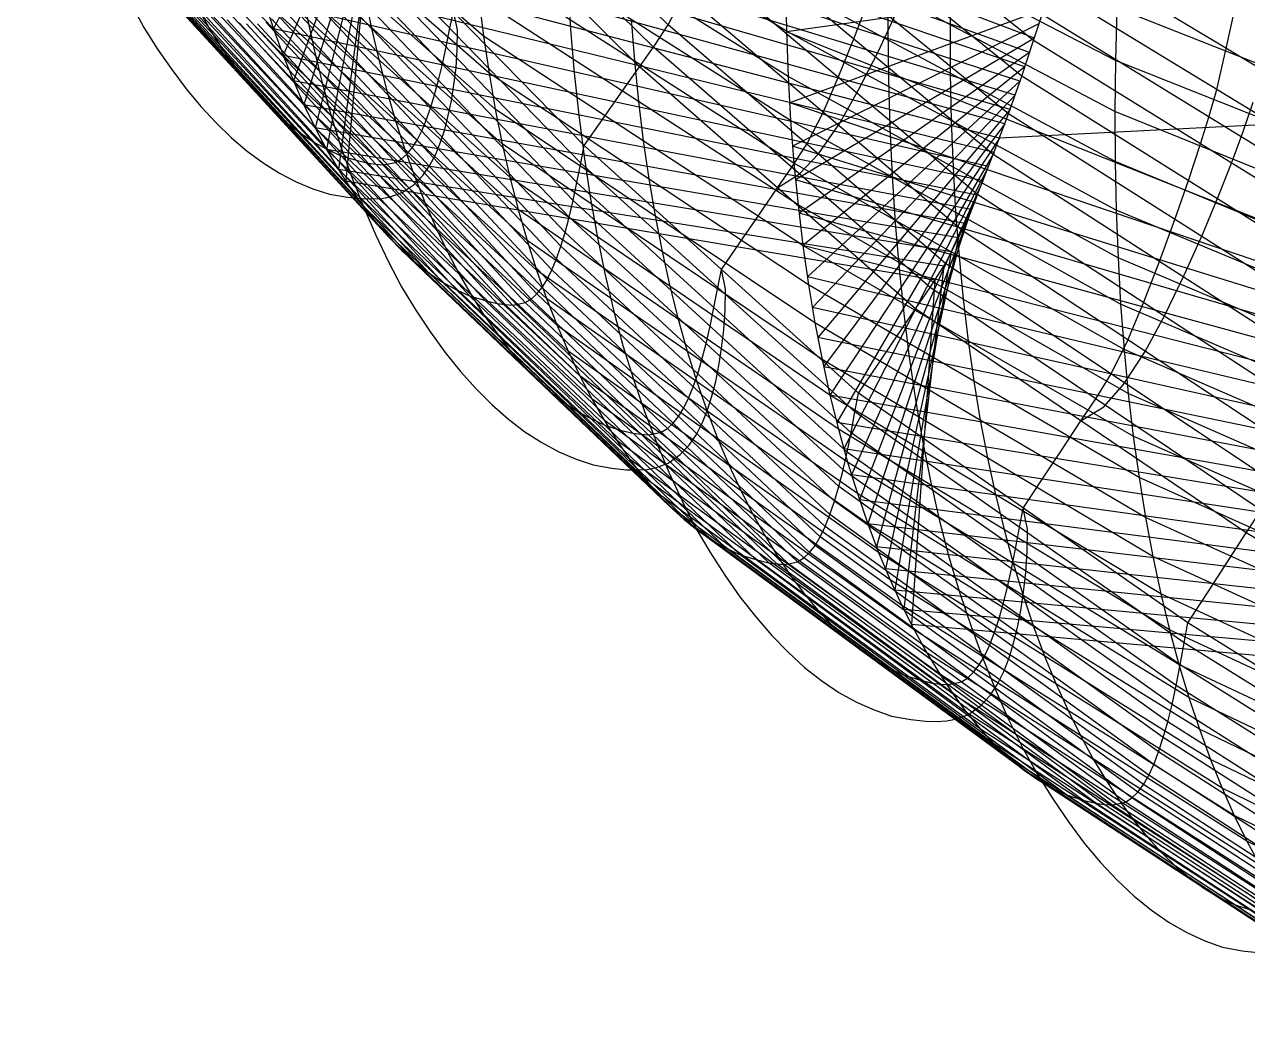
# Model space of a CAD drawing. Extents: x -530 to 530, y -2 to 255.
# Drawn here: x -506.65 to -463.06, y 66.41 to 102.37 of the extents above; entities that cross this region are included whole.
import ezdxf

# ---------------------------------------------------------------- set-up
doc = ezdxf.new("R2010")
doc.units = 0
doc.header["$MEASUREMENT"] = 0
doc.layers.add('default', color=7, linetype='Continuous')

msp = doc.modelspace()

# ---------------------------------------------------------------- linework, layer by layer
at = {"layer": 'default', "color": 4, "linetype": 'Continuous'}
for p, q in [((-492.006, 113.914, 251.49), (-497.781, 102.213, 227.776)), ((-492.232, 113.409, 251.401), (-497.435, 101.266, 228.076)), ((-492.464, 112.905, 251.309), (-497.071, 100.362, 228.385)), ((-492.713, 112.401, 251.206), (-496.691, 99.504, 228.7)), ((-492.989, 111.899, 251.089), (-496.295, 98.689, 229.023)), ((-493.289, 111.399, 250.957), (-495.885, 97.922, 229.351)), ((-493.628, 110.9, 250.803), (-495.462, 97.201, 229.683)), ((-493.995, 110.403, 250.633), (-495.194, 96.785, 229.891)), ((-487.296, 103.786, 199.232), (-487.191, 102.199, 199.437)), ((-475.856, 104.063, 182.165), (-475.877, 102.236, 182.293)), ((-470.186, 103.412, 224.069), (-479.496, 102.106, 192.719)), ((-502.856, 103.104, 235.461), (-502.401, 102.266, 235.806)), ((-470.334, 102.902, 224.001), (-479.375, 99.585, 193.013)), ((-496.61, 102.793, 216.919), (-496.343, 101.525, 217.203)), ((-491.219, 102.178, 242.653), (-491.368, 102.838, 242.51)), ((-476.229, 101.396, 231.058), (-475.583, 102.773, 231.394)), ((-502.401, 102.266, 235.806), (-501.91, 101.49, 236.168)), ((-491.226, 101.482, 242.704), (-491.219, 102.178, 242.653)), ((-487.191, 102.199, 199.437), (-487.057, 100.648, 199.661)), ((-470.493, 102.392, 223.926), (-479.274, 98.037, 193.216)), ((-475.877, 102.236, 182.293), (-475.854, 100.446, 182.452)), ((-470.658, 101.883, 223.847), (-479.168, 96.831, 193.395)), ((-501.91, 101.49, 236.168), (-501.406, 100.762, 236.533)), ((-496.343, 101.525, 217.203), (-496.048, 100.297, 217.502)), ((-491.273, 100.828, 242.727), (-491.226, 101.482, 242.704)), ((-470.827, 101.374, 223.765), (-479.046, 95.651, 193.585)), ((-476.91, 100.065, 230.693), (-476.229, 101.396, 231.058)), ((-501.406, 100.762, 236.533), (-500.895, 100.08, 236.9)), ((-491.347, 100.218, 242.73), (-491.273, 100.828, 242.727)), ((-470.997, 100.865, 223.682), (-478.907, 94.497, 193.786)), ((-496.048, 100.297, 217.502), (-495.725, 99.113, 217.818)), ((-487.057, 100.648, 199.661), (-486.9, 99.136, 199.899)), ((-471.17, 100.356, 223.597), (-478.746, 93.376, 194.002)), ((-475.854, 100.446, 182.452), (-475.804, 98.695, 182.632)), ((-500.895, 100.08, 236.9), (-500.366, 99.448, 237.273)), ((-491.439, 99.65, 242.719), (-491.347, 100.218, 242.73)), ((-471.347, 99.847, 223.509), (-478.569, 92.283, 194.229)), ((-477.594, 98.851, 230.321), (-476.91, 100.065, 230.693)), ((-500.366, 99.448, 237.273), (-499.824, 98.866, 237.651)), ((-491.547, 99.123, 242.694), (-491.439, 99.65, 242.719)), ((-463.209, 98.558, 217.951), (-462.855, 99.608, 218.141)), ((-495.725, 99.113, 217.818), (-495.366, 97.98, 218.154)), ((-491.674, 98.632, 242.655), (-491.547, 99.123, 242.694)), ((-486.9, 99.136, 199.899), (-486.708, 97.665, 200.16)), ((-471.525, 99.338, 223.42), (-478.376, 91.216, 194.467)), ((-499.824, 98.866, 237.651), (-499.277, 98.333, 238.028)), ((-491.822, 98.175, 242.601), (-491.674, 98.632, 242.655)), ((-478.346, 97.766, 229.888), (-477.594, 98.851, 230.321)), ((-471.711, 98.83, 223.326), (-478.168, 90.177, 194.714)), ((-475.804, 98.695, 182.632), (-475.726, 96.978, 182.832)), ((-463.576, 97.585, 217.745), (-463.209, 98.558, 217.951)), ((-499.277, 98.333, 238.028), (-498.716, 97.856, 238.408)), ((-491.996, 97.751, 242.528), (-491.822, 98.175, 242.601)), ((-471.901, 98.322, 223.228), (-477.944, 89.164, 194.972)), ((-498.716, 97.856, 238.408), (-498.142, 97.436, 238.793)), ((-495.366, 97.98, 218.154), (-494.975, 96.894, 218.509)), ((-492.204, 97.355, 242.432), (-491.996, 97.751, 242.528)), ((-486.708, 97.665, 200.16), (-486.488, 96.233, 200.441)), ((-479.045, 97.033, 229.461), (-478.346, 97.766, 229.888)), ((-472.092, 97.814, 223.131), (-477.701, 88.189, 195.242)), ((-498.142, 97.436, 238.793), (-497.56, 97.074, 239.178)), ((-492.455, 96.995, 242.307), (-492.204, 97.355, 242.432)), ((-472.292, 97.306, 223.026), (-477.444, 87.243, 195.521)), ((-464.083, 96.292, 217.462), (-463.576, 97.585, 217.745)), ((-497.56, 97.074, 239.178), (-496.969, 96.766, 239.564)), ((-494.975, 96.894, 218.509), (-494.562, 95.855, 218.875)), ((-492.762, 96.674, 242.145), (-492.455, 96.995, 242.307)), ((-479.814, 96.551, 228.968), (-479.045, 97.033, 229.461)), ((-472.493, 96.799, 222.92), (-477.175, 86.326, 195.808)), ((-475.726, 96.978, 182.832), (-475.618, 95.301, 183.054)), ((-496.969, 96.766, 239.564), (-496.375, 96.52, 239.945)), ((-496.375, 96.52, 239.945), (-495.785, 96.33, 240.324)), ((-493.621, 96.232, 241.652), (-493.188, 96.385, 241.909)), ((-493.188, 96.385, 241.909), (-492.762, 96.674, 242.145)), ((-480.481, 95.582, 228.585), (-479.814, 96.551, 228.968)), ((-495.785, 96.33, 240.324), (-495.14, 96.218, 240.724)), ((-495.14, 96.218, 240.724), (-494.631, 96.166, 241.04)), ((-494.631, 96.166, 241.04), (-494.272, 96.16, 241.259)), ((-494.272, 96.16, 241.259), (-493.922, 96.174, 241.474)), ((-493.922, 96.174, 241.474), (-493.621, 96.232, 241.652)), ((-486.488, 96.233, 200.441), (-486.238, 94.843, 200.74)), ((-472.696, 96.291, 222.814), (-476.892, 85.437, 196.102)), ((-464.657, 94.914, 217.136), (-464.083, 96.292, 217.462)), ((-494.562, 95.855, 218.875), (-494.129, 94.863, 219.251)), ((-481.148, 94.612, 228.202), (-480.481, 95.582, 228.585)), ((-472.912, 95.784, 222.697), (-476.597, 84.579, 196.405)), ((-473.127, 95.278, 222.581), (-476.286, 83.76, 196.716)), ((-475.618, 95.301, 183.054), (-475.48, 93.662, 183.298)), ((-494.129, 94.863, 219.251), (-493.678, 93.919, 219.636)), ((-486.238, 94.843, 200.74), (-485.962, 93.496, 201.056)), ((-481.815, 93.643, 227.819), (-481.148, 94.612, 228.202)), ((-473.364, 94.772, 222.45), (-475.965, 82.972, 197.034)), ((-465.32, 93.442, 216.747), (-464.657, 94.914, 217.136)), ((-473.621, 94.267, 222.304), (-475.634, 82.214, 197.357)), ((-493.678, 93.919, 219.636), (-493.212, 93.018, 220.027)), ((-473.888, 93.763, 222.15), (-475.312, 81.525, 197.668)), ((-485.962, 93.496, 201.056), (-485.657, 92.191, 201.39)), ((-481.664, 92.935, 227.979), (-481.815, 93.643, 227.819)), ((-475.48, 93.662, 183.298), (-475.313, 92.066, 183.563)), ((-466.012, 92.015, 216.333), (-465.32, 93.442, 216.747)), ((-493.212, 93.018, 220.027), (-492.706, 92.187, 220.441)), ((-481.675, 92.186, 228.031), (-481.664, 92.935, 227.979)), ((-474.204, 93.261, 221.961), (-475.038, 80.983, 197.928)), ((-492.706, 92.187, 220.441), (-492.185, 91.409, 220.861)), ((-485.657, 92.191, 201.39), (-485.325, 90.934, 201.742)), ((-481.727, 91.484, 228.051), (-481.675, 92.186, 228.031)), ((-475.313, 92.066, 183.563), (-475.123, 90.511, 183.844)), ((-466.709, 90.712, 215.91), (-466.012, 92.015, 216.333)), ((-492.185, 91.409, 220.861), (-491.657, 90.679, 221.282)), ((-481.806, 90.829, 228.048), (-481.727, 91.484, 228.051)), ((-485.325, 90.934, 201.742), (-484.95, 89.733, 202.121)), ((-481.903, 90.218, 228.03), (-481.806, 90.829, 228.048)), ((-467.475, 89.545, 215.418), (-466.709, 90.712, 215.91)), ((-491.657, 90.679, 221.282), (-491.111, 90.004, 221.711)), ((-475.123, 90.511, 183.844), (-474.897, 88.997, 184.151)), ((-491.111, 90.004, 221.711), (-490.551, 89.382, 222.146)), ((-482.017, 89.653, 227.996), (-481.903, 90.218, 228.03)), ((-490.551, 89.382, 222.146), (-489.982, 88.817, 222.581)), ((-484.95, 89.733, 202.121), (-484.555, 88.576, 202.513)), ((-482.15, 89.127, 227.946), (-482.017, 89.653, 227.996)), ((-468.178, 88.742, 214.943), (-467.475, 89.545, 215.418)), ((-482.306, 88.638, 227.878), (-482.15, 89.127, 227.946)), ((-474.897, 88.997, 184.151), (-474.641, 87.529, 184.48)), ((-489.982, 88.817, 222.581), (-489.407, 88.303, 223.018)), ((-484.555, 88.576, 202.513), (-484.131, 87.472, 202.922)), ((-482.488, 88.185, 227.788), (-482.306, 88.638, 227.878)), ((-468.996, 88.25, 214.358), (-468.178, 88.742, 214.943)), ((-489.407, 88.303, 223.018), (-488.814, 87.855, 223.462)), ((-482.705, 87.764, 227.672), (-482.488, 88.185, 227.788)), ((-469.683, 87.213, 213.918), (-468.996, 88.25, 214.358)), ((-488.814, 87.855, 223.462), (-488.214, 87.469, 223.905)), ((-482.965, 87.383, 227.524), (-482.705, 87.764, 227.672)), ((-488.214, 87.469, 223.905), (-487.605, 87.142, 224.351)), ((-484.131, 87.472, 202.922), (-483.687, 86.418, 203.342)), ((-483.28, 87.044, 227.334), (-482.965, 87.383, 227.524)), ((-474.641, 87.529, 184.48), (-474.359, 86.107, 184.827)), ((-470.37, 86.176, 213.478), (-469.683, 87.213, 213.918)), ((-487.605, 87.142, 224.351), (-486.991, 86.88, 224.792)), ((-486.991, 86.88, 224.792), (-486.384, 86.677, 225.229)), ((-483.713, 86.739, 227.063), (-483.28, 87.044, 227.334)), ((-486.384, 86.677, 225.229), (-485.718, 86.559, 225.693)), ((-485.718, 86.559, 225.693), (-485.192, 86.503, 226.059)), ((-485.192, 86.503, 226.059), (-484.822, 86.497, 226.313)), ((-484.822, 86.497, 226.313), (-484.463, 86.517, 226.561)), ((-484.463, 86.517, 226.561), (-484.157, 86.576, 226.764)), ((-484.157, 86.576, 226.764), (-483.713, 86.739, 227.063)), ((-483.687, 86.418, 203.342), (-483.223, 85.416, 203.773)), ((-474.359, 86.107, 184.827), (-474.047, 84.73, 185.195)), ((-471.057, 85.138, 213.037), (-470.37, 86.176, 213.478)), ((-483.223, 85.416, 203.773), (-482.745, 84.46, 204.212)), ((-470.901, 84.384, 213.215), (-471.057, 85.138, 213.037)), ((-474.047, 84.73, 185.195), (-473.708, 83.402, 185.582)), ((-482.745, 84.46, 204.212), (-482.226, 83.578, 204.676)), ((-470.911, 83.586, 213.271), (-470.901, 84.384, 213.215)), ((-482.226, 83.578, 204.676), (-481.692, 82.751, 205.146)), ((-473.708, 83.402, 185.582), (-473.325, 82.135, 186.001)), ((-470.964, 82.837, 213.29), (-470.911, 83.586, 213.271)), ((-471.044, 82.138, 213.284), (-470.964, 82.837, 213.29)), ((-481.692, 82.751, 205.146), (-481.151, 81.976, 205.619)), ((-481.151, 81.976, 205.619), (-480.591, 81.259, 206.101)), ((-473.325, 82.135, 186.001), (-472.915, 80.917, 186.438)), ((-471.143, 81.487, 213.26), (-471.044, 82.138, 213.284)), ((-480.591, 81.259, 206.101), (-480.018, 80.599, 206.589)), ((-471.26, 80.883, 213.219), (-471.143, 81.487, 213.26)), ((-472.915, 80.917, 186.438), (-472.488, 79.749, 186.885)), ((-471.397, 80.322, 213.159), (-471.26, 80.883, 213.219)), ((-480.018, 80.599, 206.589), (-479.435, 80, 207.078)), ((-471.557, 79.799, 213.079), (-471.397, 80.322, 213.159)), ((-479.435, 80, 207.078), (-478.845, 79.454, 207.569)), ((-471.745, 79.316, 212.975), (-471.557, 79.799, 213.079)), ((-478.845, 79.454, 207.569), (-478.238, 78.979, 208.069)), ((-472.488, 79.749, 186.885), (-472.035, 78.638, 187.35)), ((-478.238, 78.979, 208.069), (-477.623, 78.569, 208.568)), ((-471.969, 78.867, 212.84), (-471.745, 79.316, 212.975)), ((-477.623, 78.569, 208.568), (-477, 78.221, 209.07)), ((-472.238, 78.461, 212.668), (-471.969, 78.867, 212.84)), ((-472.035, 78.638, 187.35), (-471.562, 77.58, 187.827)), ((-477, 78.221, 209.07), (-476.371, 77.942, 209.568)), ((-473.01, 77.783, 212.139), (-472.564, 78.102, 212.45)), ((-472.564, 78.102, 212.45), (-472.238, 78.461, 212.668)), ((-476.371, 77.942, 209.568), (-475.749, 77.726, 210.061)), ((-475.749, 77.726, 210.061), (-475.065, 77.598, 210.586)), ((-473.779, 77.551, 211.569), (-473.466, 77.616, 211.799)), ((-473.466, 77.616, 211.799), (-473.01, 77.783, 212.139)), ((-475.065, 77.598, 210.586), (-474.526, 77.538, 211.001)), ((-474.526, 77.538, 211.001), (-474.147, 77.531, 211.288)), ((-474.147, 77.531, 211.288), (-473.779, 77.551, 211.569)), ((-471.562, 77.58, 187.827), (-471.069, 76.578, 188.316)), ((-471.069, 76.578, 188.316), (-470.545, 75.643, 188.826)), ((-470.545, 75.643, 188.826), (-470.001, 74.772, 189.348)), ((-470.001, 74.772, 189.348), (-469.445, 73.96, 189.875)), ((-469.445, 73.96, 189.875), (-468.879, 73.201, 190.406)), ((-468.879, 73.201, 190.406), (-468.295, 72.505, 190.947)), ((-468.295, 72.505, 190.947), (-467.701, 71.875, 191.491)), ((-467.701, 71.875, 191.491), (-467.097, 71.307, 192.039)), ((-467.097, 71.307, 192.039), (-466.482, 70.802, 192.591)), ((-466.482, 70.802, 192.591), (-465.856, 70.372, 193.146)), ((-465.856, 70.372, 193.146), (-465.221, 70.007, 193.705)), ((-465.221, 70.007, 193.705), (-464.579, 69.72, 194.26)), ((-464.579, 69.72, 194.26), (-463.949, 69.49, 194.807)), ((-463.949, 69.49, 194.807), (-463.253, 69.357, 195.391)), ((-463.253, 69.357, 195.391), (-462.704, 69.294, 195.854))]:
    msp.add_line(p, q, dxfattribs=at)
at = {"layer": 'default', "color": 3, "linetype": 'Continuous'}
for p, q in [((-470.658, 101.883, 223.847), (-499.921, 112.992, 225.532)), ((-470.827, 101.374, 223.765), (-499.808, 111.803, 225.699)), ((-483.712, 102.364, 236.942), (-493.159, 111.591, 251.016)), ((-484.235, 101.564, 236.665), (-493.66, 110.853, 250.788)), ((-470.997, 100.865, 223.682), (-499.673, 110.645, 225.878)), ((-484.738, 100.861, 236.392), (-494.143, 110.205, 250.564)), ((-471.17, 100.356, 223.597), (-499.518, 109.516, 226.068)), ((-470.685, 101.8, 223.834), (-480.67, 109.768, 238.345)), ((-471.108, 100.533, 223.628), (-481.08, 108.587, 238.17)), ((-471.347, 99.847, 223.509), (-499.342, 108.418, 226.27)), ((-471.525, 99.338, 223.42), (-499.146, 107.351, 226.482)), ((-471.579, 99.184, 223.394), (-481.536, 107.329, 237.972)), ((-471.711, 98.83, 223.326), (-498.93, 106.315, 226.704)), ((-472.122, 97.734, 223.115), (-482.061, 105.977, 237.736)), ((-471.901, 98.322, 223.228), (-498.695, 105.311, 226.936)), ((-457.864, 97.94, 210.266), (-469.771, 105.098, 224.235)), ((-472.685, 96.316, 222.819), (-482.606, 104.656, 237.484)), ((-472.092, 97.814, 223.131), (-498.411, 104.236, 227.206)), ((-483.712, 102.364, 236.942), (-483.137, 103.454, 237.232)), ((-473.234, 95.027, 222.524), (-483.137, 103.454, 237.232)), ((-458.207, 96.432, 210.111), (-470.108, 103.68, 224.104)), ((-472.292, 97.306, 223.026), (-498.106, 103.204, 227.486)), ((-470.685, 101.8, 223.834), (-470.384, 102.729, 223.979)), ((-458.49, 95.42, 209.965), (-470.384, 102.729, 223.979)), ((-472.493, 96.799, 222.92), (-497.781, 102.213, 227.776)), ((-484.235, 101.564, 236.665), (-483.712, 102.364, 236.942)), ((-473.829, 93.856, 222.185), (-483.712, 102.364, 236.942)), ((-446.312, 88.932, 195.3), (-479.496, 102.106, 192.719)), ((-471.108, 100.533, 223.628), (-470.685, 101.8, 223.834)), ((-458.797, 94.432, 209.799), (-470.685, 101.8, 223.834)), ((-472.696, 96.291, 222.814), (-497.435, 101.266, 228.076)), ((-484.738, 100.861, 236.392), (-484.235, 101.564, 236.665)), ((-474.37, 92.997, 221.862), (-484.235, 101.564, 236.665)), ((-474.89, 92.242, 221.545), (-484.738, 100.861, 236.392)), ((-472.912, 95.784, 222.697), (-497.071, 100.362, 228.385)), ((-471.579, 99.184, 223.394), (-471.108, 100.533, 223.628)), ((-459.23, 93.085, 209.56), (-471.108, 100.533, 223.628)), ((-473.127, 95.278, 222.581), (-496.691, 99.504, 228.7)), ((-446.46, 88.421, 195.212), (-479.375, 99.585, 193.013)), ((-472.122, 97.734, 223.115), (-471.579, 99.184, 223.394)), ((-459.712, 91.649, 209.289), (-471.579, 99.184, 223.394)), ((-473.364, 94.772, 222.45), (-496.295, 98.689, 229.023)), ((-473.621, 94.267, 222.304), (-495.885, 97.922, 229.351)), ((-446.612, 87.91, 195.119), (-479.274, 98.037, 193.216)), ((-472.685, 96.316, 222.819), (-472.122, 97.734, 223.115)), ((-460.267, 90.106, 208.969), (-472.122, 97.734, 223.115)), ((-473.888, 93.763, 222.15), (-495.462, 97.201, 229.683)), ((-474.204, 93.261, 221.961), (-495.194, 96.785, 229.891)), ((-446.768, 87.399, 195.024), (-479.168, 96.831, 193.395)), ((-473.234, 95.027, 222.524), (-472.685, 96.316, 222.819)), ((-460.844, 88.597, 208.628), (-472.685, 96.316, 222.819)), ((-446.926, 86.888, 194.927), (-479.046, 95.651, 193.585)), ((-473.829, 93.856, 222.185), (-473.234, 95.027, 222.524)), ((-461.406, 87.225, 208.289), (-473.234, 95.027, 222.524)), ((-447.083, 86.378, 194.83), (-478.907, 94.497, 193.786)), ((-474.37, 92.997, 221.862), (-473.829, 93.856, 222.185)), ((-462.016, 85.979, 207.901), (-473.829, 93.856, 222.185)), ((-447.247, 85.867, 194.728), (-478.746, 93.376, 194.002)), ((-474.89, 92.242, 221.545), (-474.37, 92.997, 221.862)), ((-462.569, 85.064, 207.533), (-474.37, 92.997, 221.862)), ((-447.412, 85.357, 194.625), (-478.569, 92.283, 194.229)), ((-463.102, 84.258, 207.172), (-474.89, 92.242, 221.545)), ((-447.577, 84.847, 194.522), (-478.376, 91.216, 194.467)), ((-447.752, 84.337, 194.41), (-478.168, 90.177, 194.714)), ((-447.928, 83.827, 194.297), (-477.944, 89.164, 194.972)), ((-448.104, 83.317, 194.184), (-477.701, 88.189, 195.242)), ((-448.288, 82.807, 194.064), (-477.444, 87.243, 195.521)), ((-448.475, 82.298, 193.941), (-477.175, 86.326, 195.808)), ((-448.663, 81.789, 193.819), (-476.892, 85.437, 196.102)), ((-463.102, 84.258, 207.172), (-462.569, 85.064, 207.533)), ((-448.857, 81.28, 193.69), (-476.597, 84.579, 196.405)), ((-451.037, 76.983, 192.133), (-463.102, 84.258, 207.172)), ((-449.058, 80.771, 193.556), (-476.286, 83.76, 196.716)), ((-449.258, 80.262, 193.421), (-475.965, 82.972, 197.034)), ((-449.486, 79.754, 193.263), (-475.634, 82.214, 197.357)), ((-449.724, 79.247, 193.096), (-475.312, 81.525, 197.668)), ((-449.969, 78.741, 192.923), (-475.038, 80.983, 197.928))]:
    msp.add_line(p, q, dxfattribs=at)
at = {"layer": 'default', "color": 5, "linetype": 'Continuous'}
for p, q in [((-497.781, 102.213, 227.776), (-506.655, 111.521, 243.327)), ((-497.435, 101.266, 228.076), (-506.324, 110.643, 243.585)), ((-490.288, 101.957, 209.642), (-499.593, 110.01, 225.981)), ((-497.071, 100.362, 228.385), (-505.975, 109.805, 243.849)), ((-496.691, 99.504, 228.7), (-505.611, 109.009, 244.12)), ((-479.497, 102.132, 192.717), (-490.856, 109.148, 208.665)), ((-490.093, 100.637, 209.887), (-499.406, 108.776, 226.2)), ((-496.295, 98.689, 229.023), (-505.231, 108.253, 244.395)), ((-495.885, 97.922, 229.351), (-504.838, 107.542, 244.676)), ((-489.872, 99.359, 210.148), (-499.193, 107.582, 226.433)), ((-479.435, 100.523, 192.892), (-490.798, 107.633, 208.827)), ((-495.462, 97.201, 229.683), (-504.432, 106.872, 244.96)), ((-486.829, 97.434, 235.297), (-496.15, 107.046, 249.668)), ((-467.765, 101.091, 175.693), (-479.519, 107.191, 192.301)), ((-489.626, 98.124, 210.423), (-498.956, 106.427, 226.678)), ((-486.963, 96.743, 235.264), (-496.279, 106.407, 249.645)), ((-495.028, 96.527, 230.02), (-504.016, 106.247, 245.246)), ((-479.345, 98.955, 193.087), (-490.711, 106.156, 209.005)), ((-494.584, 95.901, 230.358), (-503.59, 105.665, 245.535)), ((-487.099, 96.1, 235.226), (-496.41, 105.813, 249.617)), ((-494.129, 95.323, 230.701), (-503.154, 105.129, 245.825)), ((-489.354, 96.931, 210.713), (-498.695, 105.311, 226.936)), ((-487.24, 95.505, 235.181), (-496.545, 105.263, 249.583)), ((-467.785, 99.272, 175.82), (-479.539, 105.466, 192.421)), ((-493.667, 94.796, 231.043), (-502.711, 104.639, 246.117)), ((-487.385, 94.96, 235.129), (-496.684, 104.76, 249.543)), ((-479.227, 97.426, 193.301), (-490.597, 104.716, 209.201)), ((-493.198, 94.319, 231.387), (-502.261, 104.195, 246.408)), ((-489.059, 95.782, 211.017), (-498.411, 104.236, 227.206)), ((-487.535, 94.466, 235.07), (-496.828, 104.304, 249.497)), ((-492.722, 93.891, 231.731), (-501.805, 103.797, 246.699)), ((-487.691, 94.022, 235.003), (-496.978, 103.893, 249.444)), ((-479.531, 103.78, 192.56), (-479.497, 102.132, 192.717)), ((-467.775, 97.493, 175.969), (-479.531, 103.78, 192.56)), ((-492.24, 93.516, 232.075), (-501.343, 103.448, 246.99)), ((-487.854, 93.629, 234.928), (-497.135, 103.531, 249.383)), ((-491.756, 93.192, 232.416), (-500.879, 103.146, 247.279)), ((-491.258, 92.921, 232.763), (-500.401, 102.892, 247.571)), ((-498.106, 103.204, 227.486), (-497.781, 102.213, 227.776)), ((-488.742, 94.679, 211.334), (-498.106, 103.204, 227.486)), ((-488.206, 93.001, 234.748), (-497.473, 102.951, 249.236)), ((-488.025, 93.289, 234.843), (-497.299, 103.217, 249.314)), ((-490.456, 103.316, 209.414), (-490.288, 101.957, 209.642)), ((-479.081, 95.94, 193.534), (-490.456, 103.316, 209.414)), ((-467.722, 102.948, 175.585), (-467.765, 101.091, 175.693)), ((-453.818, 97.485, 159.647), (-467.722, 102.948, 175.585)), ((-490.787, 92.703, 233.087), (-499.949, 102.689, 247.845)), ((-490.239, 92.537, 233.457), (-499.424, 102.532, 248.157)), ((-488.809, 92.46, 234.397), (-498.052, 102.454, 248.945)), ((-488.596, 92.585, 234.526), (-497.848, 102.569, 249.053)), ((-488.396, 92.767, 234.642), (-497.656, 102.735, 249.149)), ((-489.801, 92.43, 233.752), (-499.003, 102.431, 248.404)), ((-489.526, 92.393, 233.934), (-498.74, 102.396, 248.558)), ((-489.265, 92.374, 234.106), (-498.489, 102.376, 248.702)), ((-489.121, 92.394, 234.198), (-498.351, 102.394, 248.779)), ((-497.781, 102.213, 227.776), (-497.435, 101.266, 228.076)), ((-488.404, 93.62, 211.662), (-497.781, 102.213, 227.776)), ((-479.497, 102.132, 192.717), (-479.435, 100.523, 192.892)), ((-467.738, 95.755, 176.137), (-479.497, 102.132, 192.717)), ((-490.288, 101.957, 209.642), (-490.093, 100.637, 209.887)), ((-478.907, 94.497, 193.786), (-490.288, 101.957, 209.642)), ((-497.435, 101.266, 228.076), (-497.071, 100.362, 228.385)), ((-488.045, 92.608, 212.001), (-497.435, 101.266, 228.076)), ((-467.765, 101.091, 175.693), (-467.785, 99.272, 175.82)), ((-453.862, 95.54, 159.759), (-467.765, 101.091, 175.693)), ((-497.071, 100.362, 228.385), (-496.691, 99.504, 228.7)), ((-487.667, 91.642, 212.35), (-497.071, 100.362, 228.385)), ((-490.093, 100.637, 209.887), (-489.872, 99.359, 210.148)), ((-478.706, 93.096, 194.056), (-490.093, 100.637, 209.887)), ((-479.435, 100.523, 192.892), (-479.345, 98.955, 193.087)), ((-467.675, 94.058, 176.326), (-479.435, 100.523, 192.892)), ((-496.691, 99.504, 228.7), (-496.295, 98.689, 229.023)), ((-487.272, 90.725, 212.708), (-496.691, 99.504, 228.7)), ((-489.872, 99.359, 210.148), (-489.626, 98.124, 210.423)), ((-478.478, 91.74, 194.345), (-489.872, 99.359, 210.148)), ((-467.785, 99.272, 175.82), (-467.775, 97.493, 175.969)), ((-453.88, 93.633, 159.892), (-467.785, 99.272, 175.82)), ((-496.295, 98.689, 229.023), (-495.885, 97.922, 229.351)), ((-486.862, 89.855, 213.073), (-496.295, 98.689, 229.023)), ((-479.345, 98.955, 193.087), (-479.227, 97.426, 193.301)), ((-467.582, 92.404, 176.537), (-479.345, 98.955, 193.087)), ((-489.626, 98.124, 210.423), (-489.354, 96.931, 210.713)), ((-478.224, 90.43, 194.65), (-489.626, 98.124, 210.423)), ((-495.885, 97.922, 229.351), (-495.462, 97.201, 229.683)), ((-486.436, 89.036, 213.446), (-495.885, 97.922, 229.351)), ((-486.829, 97.434, 235.297), (-486.705, 98.056, 235.329)), ((-486.963, 96.743, 235.264), (-486.829, 97.434, 235.297)), ((-477.054, 88.562, 220.27), (-486.829, 97.434, 235.297)), ((-479.227, 97.426, 193.301), (-479.081, 95.94, 193.534)), ((-467.46, 90.792, 176.77), (-479.227, 97.426, 193.301)), ((-467.775, 97.493, 175.969), (-467.738, 95.755, 176.137)), ((-453.869, 91.77, 160.048), (-467.775, 97.493, 175.969)), ((-495.462, 97.201, 229.683), (-495.028, 96.527, 230.02)), ((-485.997, 88.266, 213.824), (-495.462, 97.201, 229.683)), ((-489.354, 96.931, 210.713), (-489.059, 95.782, 211.017)), ((-477.944, 89.164, 194.972), (-489.354, 96.931, 210.713)), ((-495.028, 96.527, 230.02), (-494.584, 95.901, 230.358)), ((-485.546, 87.547, 214.206), (-495.028, 96.527, 230.02)), ((-487.099, 96.1, 235.226), (-486.963, 96.743, 235.264)), ((-477.192, 87.822, 220.228), (-486.963, 96.743, 235.264)), ((-487.24, 95.505, 235.181), (-487.099, 96.1, 235.226)), ((-477.332, 87.132, 220.181), (-487.099, 96.1, 235.226)), ((-479.081, 95.94, 193.534), (-478.907, 94.497, 193.786)), ((-467.31, 89.225, 177.023), (-479.081, 95.94, 193.534)), ((-494.584, 95.901, 230.358), (-494.129, 95.323, 230.701)), ((-485.086, 86.879, 214.592), (-494.584, 95.901, 230.358)), ((-489.059, 95.782, 211.017), (-488.742, 94.679, 211.334)), ((-477.64, 87.945, 195.31), (-489.059, 95.782, 211.017)), ((-487.385, 94.96, 235.129), (-487.24, 95.505, 235.181)), ((-477.477, 86.495, 220.126), (-487.24, 95.505, 235.181)), ((-467.738, 95.755, 176.137), (-467.675, 94.058, 176.326)), ((-453.832, 89.949, 160.227), (-467.738, 95.755, 176.137)), ((-494.129, 95.323, 230.701), (-493.667, 94.796, 231.043)), ((-484.614, 86.263, 214.982), (-494.129, 95.323, 230.701)), ((-493.667, 94.796, 231.043), (-493.198, 94.319, 231.387)), ((-484.135, 85.701, 215.372), (-493.667, 94.796, 231.043)), ((-488.742, 94.679, 211.334), (-488.404, 93.62, 211.662)), ((-477.314, 86.775, 195.662), (-488.742, 94.679, 211.334)), ((-487.535, 94.466, 235.07), (-487.385, 94.96, 235.129)), ((-477.627, 85.91, 220.064), (-487.385, 94.96, 235.129)), ((-493.198, 94.319, 231.387), (-492.722, 93.891, 231.731)), ((-483.649, 85.192, 215.765), (-493.198, 94.319, 231.387)), ((-487.691, 94.022, 235.003), (-487.535, 94.466, 235.07)), ((-477.782, 85.381, 219.994), (-487.535, 94.466, 235.07)), ((-478.907, 94.497, 193.786), (-478.706, 93.096, 194.056)), ((-467.132, 87.704, 177.298), (-478.907, 94.497, 193.786)), ((-492.722, 93.891, 231.731), (-492.24, 93.516, 232.075)), ((-483.156, 84.737, 216.157), (-492.722, 93.891, 231.731)), ((-487.854, 93.629, 234.928), (-487.691, 94.022, 235.003)), ((-477.943, 84.904, 219.914), (-487.691, 94.022, 235.003)), ((-467.675, 94.058, 176.326), (-467.582, 92.404, 176.537)), ((-453.767, 88.171, 160.429), (-467.675, 94.058, 176.326)), ((-492.24, 93.516, 232.075), (-491.756, 93.192, 232.416)), ((-482.656, 84.338, 216.55), (-492.24, 93.516, 232.075)), ((-488.404, 93.62, 211.662), (-488.045, 92.608, 212.001)), ((-476.966, 85.652, 196.027), (-488.404, 93.62, 211.662)), ((-488.025, 93.289, 234.843), (-487.854, 93.629, 234.928)), ((-478.111, 84.483, 219.826), (-487.854, 93.629, 234.928)), ((-491.756, 93.192, 232.416), (-491.258, 92.921, 232.763)), ((-482.154, 83.994, 216.94), (-491.756, 93.192, 232.416)), ((-491.258, 92.921, 232.763), (-490.787, 92.703, 233.087)), ((-481.638, 83.706, 217.336), (-491.258, 92.921, 232.763)), ((-488.396, 92.767, 234.642), (-488.206, 93.001, 234.748)), ((-488.206, 93.001, 234.748), (-488.025, 93.289, 234.843)), ((-478.476, 83.808, 219.615), (-488.206, 93.001, 234.748)), ((-478.289, 84.118, 219.726), (-488.025, 93.289, 234.843)), ((-478.706, 93.096, 194.056), (-478.478, 91.74, 194.345)), ((-466.926, 86.228, 177.593), (-478.706, 93.096, 194.056)), ((-490.787, 92.703, 233.087), (-490.239, 92.537, 233.457)), ((-481.149, 83.476, 217.708), (-490.787, 92.703, 233.087)), ((-490.239, 92.537, 233.457), (-489.801, 92.43, 233.752)), ((-480.582, 83.301, 218.132), (-490.239, 92.537, 233.457)), ((-489.801, 92.43, 233.752), (-489.526, 92.393, 233.934)), ((-480.128, 83.189, 218.469), (-489.801, 92.43, 233.752)), ((-489.121, 92.394, 234.198), (-488.809, 92.46, 234.397)), ((-488.809, 92.46, 234.397), (-488.596, 92.585, 234.526)), ((-479.1, 83.226, 219.209), (-488.809, 92.46, 234.397)), ((-488.596, 92.585, 234.526), (-488.396, 92.767, 234.642)), ((-478.88, 83.361, 219.358), (-488.596, 92.585, 234.526)), ((-478.673, 83.556, 219.492), (-488.396, 92.767, 234.642)), ((-488.045, 92.608, 212.001), (-487.667, 91.642, 212.35)), ((-476.597, 84.579, 196.405), (-488.045, 92.608, 212.001)), ((-489.526, 92.393, 233.934), (-489.265, 92.374, 234.106)), ((-479.843, 83.151, 218.678), (-489.526, 92.393, 233.934)), ((-489.265, 92.374, 234.106), (-489.121, 92.394, 234.198)), ((-479.573, 83.131, 218.875), (-489.265, 92.374, 234.106)), ((-479.424, 83.153, 218.981), (-489.121, 92.394, 234.198)), ((-467.582, 92.404, 176.537), (-467.46, 90.792, 176.77)), ((-453.674, 86.439, 160.656), (-467.582, 92.404, 176.537)), ((-487.667, 91.642, 212.35), (-487.272, 90.725, 212.708)), ((-476.209, 83.555, 196.794), (-487.667, 91.642, 212.35)), ((-478.478, 91.74, 194.345), (-478.224, 90.43, 194.65)), ((-466.693, 84.798, 177.909), (-478.478, 91.74, 194.345)), ((-487.272, 90.725, 212.708), (-486.862, 89.855, 213.073)), ((-475.803, 82.583, 197.194), (-487.272, 90.725, 212.708)), ((-467.46, 90.792, 176.77), (-467.31, 89.225, 177.023)), ((-453.551, 84.75, 160.906), (-467.46, 90.792, 176.77)), ((-478.224, 90.43, 194.65), (-477.944, 89.164, 194.972)), ((-466.433, 83.417, 178.243), (-478.224, 90.43, 194.65)), ((-486.862, 89.855, 213.073), (-486.436, 89.036, 213.446)), ((-475.381, 81.661, 197.602), (-486.862, 89.855, 213.073)), ((-486.436, 89.036, 213.446), (-485.997, 88.266, 213.824)), ((-474.943, 80.793, 198.019), (-486.436, 89.036, 213.446)), ((-477.944, 89.164, 194.972), (-477.64, 87.945, 195.31)), ((-466.147, 82.083, 178.596), (-477.944, 89.164, 194.972)), ((-477.054, 88.562, 220.27), (-476.926, 89.229, 220.31)), ((-467.31, 89.225, 177.023), (-467.132, 87.704, 177.298)), ((-453.4, 83.11, 161.18), (-467.31, 89.225, 177.023)), ((-477.192, 87.822, 220.228), (-477.054, 88.562, 220.27)), ((-465.318, 80.339, 205.716), (-477.054, 88.562, 220.27)), ((-485.997, 88.266, 213.824), (-485.546, 87.547, 214.206)), ((-474.492, 79.978, 198.442), (-485.997, 88.266, 213.824)), ((-477.64, 87.945, 195.31), (-477.314, 86.775, 195.662)), ((-465.837, 80.799, 178.967), (-477.64, 87.945, 195.31)), ((-477.332, 87.132, 220.181), (-477.192, 87.822, 220.228)), ((-465.459, 79.552, 205.666), (-477.192, 87.822, 220.228)), ((-467.132, 87.704, 177.298), (-466.926, 86.228, 177.593)), ((-453.221, 81.517, 161.477), (-467.132, 87.704, 177.298)), ((-485.546, 87.547, 214.206), (-485.086, 86.879, 214.592)), ((-474.029, 79.217, 198.87), (-485.546, 87.547, 214.206)), ((-485.086, 86.879, 214.592), (-484.614, 86.263, 214.982)), ((-473.556, 78.509, 199.302), (-485.086, 86.879, 214.592)), ((-477.477, 86.495, 220.126), (-477.332, 87.132, 220.181)), ((-465.603, 78.819, 205.609), (-477.332, 87.132, 220.181)), ((-477.314, 86.775, 195.662), (-476.966, 85.652, 196.027)), ((-465.504, 79.567, 179.354), (-477.314, 86.775, 195.662)), ((-477.627, 85.91, 220.064), (-477.477, 86.495, 220.126)), ((-465.751, 78.141, 205.545), (-477.477, 86.495, 220.126)), ((-484.614, 86.263, 214.982), (-484.135, 85.701, 215.372)), ((-473.072, 77.858, 199.739), (-484.614, 86.263, 214.982)), ((-477.782, 85.381, 219.994), (-477.627, 85.91, 220.064)), ((-465.904, 77.52, 205.472), (-477.627, 85.91, 220.064)), ((-466.926, 86.228, 177.593), (-466.693, 84.798, 177.909)), ((-453.014, 79.971, 161.797), (-466.926, 86.228, 177.593)), ((-484.135, 85.701, 215.372), (-483.649, 85.192, 215.765)), ((-472.58, 77.264, 200.178), (-484.135, 85.701, 215.372)), ((-476.966, 85.652, 196.027), (-476.597, 84.579, 196.405)), ((-465.149, 78.383, 179.755), (-476.966, 85.652, 196.027)), ((-483.649, 85.192, 215.765), (-483.156, 84.737, 216.157)), ((-472.08, 76.726, 200.618), (-483.649, 85.192, 215.765)), ((-477.943, 84.904, 219.914), (-477.782, 85.381, 219.994)), ((-466.062, 76.956, 205.39), (-477.782, 85.381, 219.994)), ((-483.156, 84.737, 216.157), (-482.656, 84.338, 216.55)), ((-471.574, 76.245, 201.058), (-483.156, 84.737, 216.157)), ((-478.111, 84.483, 219.826), (-477.943, 84.904, 219.914)), ((-466.227, 76.45, 205.299), (-477.943, 84.904, 219.914)), ((-476.597, 84.579, 196.405), (-476.209, 83.555, 196.794)), ((-464.772, 77.253, 180.172), (-476.597, 84.579, 196.405)), ((-466.693, 84.798, 177.909), (-466.433, 83.417, 178.243)), ((-452.779, 78.475, 162.14), (-466.693, 84.798, 177.909)), ((-482.656, 84.338, 216.55), (-482.154, 83.994, 216.94)), ((-471.061, 75.824, 201.5), (-482.656, 84.338, 216.55)), ((-478.289, 84.118, 219.726), (-478.111, 84.483, 219.826)), ((-466.399, 76.001, 205.197), (-478.111, 84.483, 219.826)), ((-482.154, 83.994, 216.94), (-481.638, 83.706, 217.336)), ((-470.546, 75.461, 201.938), (-482.154, 83.994, 216.94)), ((-481.638, 83.706, 217.336), (-481.149, 83.476, 217.708)), ((-470.016, 75.158, 202.384), (-481.638, 83.706, 217.336)), ((-478.673, 83.556, 219.492), (-478.476, 83.808, 219.615)), ((-478.476, 83.808, 219.615), (-478.289, 84.118, 219.726)), ((-466.773, 75.283, 204.956), (-478.476, 83.808, 219.615)), ((-466.581, 75.613, 205.083), (-478.289, 84.118, 219.726)), ((-481.149, 83.476, 217.708), (-480.582, 83.301, 218.132)), ((-469.514, 74.916, 202.802), (-481.149, 83.476, 217.708)), ((-480.582, 83.301, 218.132), (-480.128, 83.189, 218.469)), ((-468.933, 74.733, 203.28), (-480.582, 83.301, 218.132)), ((-479.1, 83.226, 219.209), (-478.88, 83.361, 219.358)), ((-478.88, 83.361, 219.358), (-478.673, 83.556, 219.492)), ((-467.186, 74.806, 204.664), (-478.88, 83.361, 219.358)), ((-466.974, 75.014, 204.816), (-478.673, 83.556, 219.492)), ((-476.209, 83.555, 196.794), (-475.803, 82.583, 197.194)), ((-464.376, 76.175, 180.601), (-476.209, 83.555, 196.794)), ((-466.433, 83.417, 178.243), (-466.147, 82.083, 178.596)), ((-452.519, 77.029, 162.504), (-466.433, 83.417, 178.243)), ((-480.128, 83.189, 218.469), (-479.843, 83.151, 218.678)), ((-468.467, 74.616, 203.66), (-480.128, 83.189, 218.469)), ((-479.843, 83.151, 218.678), (-479.573, 83.131, 218.875)), ((-468.174, 74.577, 203.896), (-479.843, 83.151, 218.678)), ((-479.573, 83.131, 218.875), (-479.424, 83.153, 218.981)), ((-467.897, 74.558, 204.118), (-479.573, 83.131, 218.875)), ((-479.424, 83.153, 218.981), (-479.1, 83.226, 219.209)), ((-467.744, 74.582, 204.238), (-479.424, 83.153, 218.981)), ((-467.412, 74.661, 204.495), (-479.1, 83.226, 219.209)), ((-475.803, 82.583, 197.194), (-475.381, 81.661, 197.602)), ((-463.962, 75.152, 181.041), (-475.803, 82.583, 197.194)), ((-466.147, 82.083, 178.596), (-465.837, 80.799, 178.967)), ((-452.232, 75.633, 162.889), (-466.147, 82.083, 178.596)), ((-475.381, 81.661, 197.602), (-474.943, 80.793, 198.019)), ((-463.532, 74.182, 181.492), (-475.381, 81.661, 197.602)), ((-474.943, 80.793, 198.019), (-474.492, 79.978, 198.442)), ((-463.086, 73.268, 181.951), (-474.943, 80.793, 198.019)), ((-465.837, 80.799, 178.967), (-465.504, 79.567, 179.354)), ((-451.92, 74.289, 163.294), (-465.837, 80.799, 178.967)), ((-465.318, 80.339, 205.716), (-465.187, 81.048, 205.764)), ((-465.459, 79.552, 205.666), (-465.318, 80.339, 205.716)), ((-453.289, 72.838, 190.502), (-465.318, 80.339, 205.716)), ((-474.492, 79.978, 198.442), (-474.029, 79.217, 198.87)), ((-462.626, 72.411, 182.419), (-474.492, 79.978, 198.442)), ((-465.603, 78.819, 205.609), (-465.459, 79.552, 205.666)), ((-465.504, 79.567, 179.354), (-465.149, 78.383, 179.755)), ((-451.586, 72.999, 163.716), (-465.504, 79.567, 179.354)), ((-453.432, 72.006, 190.443), (-465.459, 79.552, 205.666)), ((-474.029, 79.217, 198.87), (-473.556, 78.509, 199.302)), ((-462.154, 71.61, 182.892), (-474.029, 79.217, 198.87)), ((-473.556, 78.509, 199.302), (-473.072, 77.858, 199.739)), ((-461.672, 70.866, 183.369), (-473.556, 78.509, 199.302)), ((-465.751, 78.141, 205.545), (-465.603, 78.819, 205.609)), ((-453.578, 71.233, 190.377), (-465.603, 78.819, 205.609)), ((-465.904, 77.52, 205.472), (-465.751, 78.141, 205.545)), ((-453.727, 70.517, 190.303), (-465.751, 78.141, 205.545)), ((-465.149, 78.383, 179.755), (-464.772, 77.253, 180.172)), ((-451.229, 71.761, 164.155), (-465.149, 78.383, 179.755)), ((-473.072, 77.858, 199.739), (-472.58, 77.264, 200.178)), ((-461.179, 70.181, 183.852), (-473.072, 77.858, 199.739)), ((-472.58, 77.264, 200.178), (-472.08, 76.726, 200.618)), ((-460.678, 69.557, 184.337), (-472.58, 77.264, 200.178)), ((-466.062, 76.956, 205.39), (-465.904, 77.52, 205.472)), ((-453.883, 69.86, 190.22), (-465.904, 77.52, 205.472)), ((-464.772, 77.253, 180.172), (-464.376, 76.175, 180.601)), ((-450.851, 70.579, 164.611), (-464.772, 77.253, 180.172)), ((-466.227, 76.45, 205.299), (-466.062, 76.956, 205.39)), ((-454.043, 69.265, 190.127), (-466.062, 76.956, 205.39)), ((-472.08, 76.726, 200.618), (-471.574, 76.245, 201.058)), ((-460.169, 68.992, 184.824), (-472.08, 76.726, 200.618)), ((-466.399, 76.001, 205.197), (-466.227, 76.45, 205.299)), ((-454.211, 68.73, 190.024), (-466.227, 76.45, 205.299)), ((-471.574, 76.245, 201.058), (-471.061, 75.824, 201.5)), ((-459.653, 68.488, 185.312), (-471.574, 76.245, 201.058)), ((-466.581, 75.613, 205.083), (-466.399, 76.001, 205.197)), ((-454.386, 68.256, 189.909), (-466.399, 76.001, 205.197)), ((-464.376, 76.175, 180.601), (-463.962, 75.152, 181.041)), ((-450.454, 69.451, 165.081), (-464.376, 76.175, 180.601)), ((-471.061, 75.824, 201.5), (-470.546, 75.461, 201.938)), ((-459.131, 68.046, 185.801), (-471.061, 75.824, 201.5)), ((-470.546, 75.461, 201.938), (-470.016, 75.158, 202.384)), ((-458.606, 67.665, 186.287), (-470.546, 75.461, 201.938)), ((-466.773, 75.283, 204.956), (-466.581, 75.613, 205.083)), ((-454.57, 67.845, 189.781), (-466.581, 75.613, 205.083)), ((-470.016, 75.158, 202.384), (-469.514, 74.916, 202.802)), ((-458.066, 67.348, 186.781), (-470.016, 75.158, 202.384)), ((-467.186, 74.806, 204.664), (-466.974, 75.014, 204.816)), ((-466.974, 75.014, 204.816), (-466.773, 75.283, 204.956)), ((-454.97, 67.212, 189.483), (-466.974, 75.014, 204.816)), ((-454.765, 67.496, 189.639), (-466.773, 75.283, 204.956)), ((-463.962, 75.152, 181.041), (-463.532, 74.182, 181.492)), ((-450.039, 68.38, 165.563), (-463.962, 75.152, 181.041)), ((-469.514, 74.916, 202.802), (-468.933, 74.733, 203.28)), ((-457.556, 67.095, 187.245), (-469.514, 74.916, 202.802)), ((-468.933, 74.733, 203.28), (-468.467, 74.616, 203.66)), ((-456.963, 66.905, 187.775), (-468.933, 74.733, 203.28)), ((-468.467, 74.616, 203.66), (-468.174, 74.577, 203.896)), ((-456.489, 66.785, 188.197), (-468.467, 74.616, 203.66)), ((-468.174, 74.577, 203.896), (-467.897, 74.558, 204.118)), ((-456.191, 66.745, 188.458), (-468.174, 74.577, 203.896)), ((-467.897, 74.558, 204.118), (-467.744, 74.582, 204.238)), ((-455.909, 66.726, 188.705), (-467.897, 74.558, 204.118)), ((-467.744, 74.582, 204.238), (-467.412, 74.661, 204.495)), ((-455.753, 66.753, 188.838), (-467.744, 74.582, 204.238)), ((-467.412, 74.661, 204.495), (-467.186, 74.806, 204.664)), ((-455.416, 66.837, 189.125), (-467.412, 74.661, 204.495)), ((-455.186, 66.991, 189.313), (-467.186, 74.806, 204.664)), ((-463.532, 74.182, 181.492), (-463.086, 73.268, 181.951)), ((-449.607, 67.366, 166.057), (-463.532, 74.182, 181.492)), ((-463.086, 73.268, 181.951), (-462.626, 72.411, 182.419)), ((-449.16, 66.411, 166.561), (-463.086, 73.268, 181.951))]:
    msp.add_line(p, q, dxfattribs=at)
at = {"layer": 'default', "color": 1, "linetype": 'Continuous'}
for p, q in [((-484.738, 100.861, 236.392), (-494.143, 110.205, 250.564)), ((-486.705, 98.056, 235.329), (-496.031, 107.621, 249.691)), ((-485.393, 99.926, 236.038), (-484.738, 100.861, 236.392)), ((-474.89, 92.242, 221.545), (-484.738, 100.861, 236.392)), ((-423.606, 100.771, 290.836), (-471.901, 98.322, 223.228)), ((-486.049, 98.991, 235.683), (-485.393, 99.926, 236.038)), ((-486.705, 98.056, 235.329), (-486.049, 98.991, 235.683)), ((-476.926, 89.229, 220.31), (-486.705, 98.056, 235.329)), ((-475.569, 91.237, 221.133), (-474.89, 92.242, 221.545)), ((-463.102, 84.258, 207.172), (-474.89, 92.242, 221.545)), ((-476.247, 90.233, 220.722), (-475.569, 91.237, 221.133)), ((-476.926, 89.229, 220.31), (-476.247, 90.233, 220.722)), ((-465.187, 81.048, 205.764), (-476.926, 89.229, 220.31)), ((-463.797, 83.188, 206.703), (-463.102, 84.258, 207.172)), ((-451.037, 76.983, 192.133), (-463.102, 84.258, 207.172)), ((-464.492, 82.118, 206.233), (-463.797, 83.188, 206.703)), ((-465.187, 81.048, 205.764), (-464.492, 82.118, 206.233)), ((-453.157, 73.586, 190.558), (-465.187, 81.048, 205.764))]:
    msp.add_line(p, q, dxfattribs=at)
at = {"layer": 'default', "color": 7, "linetype": 'Continuous'}
for p, q in [((-473.642, 104.141, 183.997), (-473.662, 102.369, 184.12)), ((-494.532, 103.471, 218.29), (-494.291, 102.275, 218.55)), ((-477.091, 101.855, 230.425), (-476.557, 103.257, 230.683)), ((-463.818, 101.519, 217.251), (-463.489, 103.021, 217.382)), ((-500.362, 102.732, 237.013), (-499.947, 102.037, 237.322)), ((-491.49, 102.24, 242.483), (-491.368, 102.838, 242.51)), ((-485.028, 102.556, 201.046), (-484.912, 101.071, 201.251)), ((-499.947, 102.037, 237.322), (-499.522, 101.387, 237.633)), ((-494.291, 102.275, 218.55), (-494.025, 101.121, 218.825)), ((-491.621, 101.575, 242.454), (-491.49, 102.24, 242.483)), ((-473.662, 102.369, 184.12), (-473.653, 100.636, 184.264)), ((-477.645, 100.486, 230.152), (-477.091, 101.855, 230.425)), ((-499.522, 101.387, 237.633), (-499.087, 100.783, 237.947)), ((-491.755, 100.957, 242.421), (-491.621, 101.575, 242.454)), ((-464.157, 100.056, 217.108), (-463.818, 101.519, 217.251)), ((-499.087, 100.783, 237.947), (-498.642, 100.226, 238.263)), ((-494.025, 101.121, 218.825), (-493.735, 100.009, 219.112)), ((-491.892, 100.384, 242.382), (-491.755, 100.957, 242.421)), ((-484.912, 101.071, 201.251), (-484.768, 99.628, 201.474)), ((-492.035, 99.86, 242.336), (-491.892, 100.384, 242.382)), ((-478.186, 99.24, 229.878), (-477.645, 100.486, 230.152)), ((-473.653, 100.636, 184.264), (-473.618, 98.944, 184.427)), ((-498.642, 100.226, 238.263), (-498.189, 99.718, 238.58)), ((-493.735, 100.009, 219.112), (-493.424, 98.942, 219.41)), ((-492.181, 99.385, 242.284), (-492.035, 99.86, 242.336)), ((-464.437, 99.074, 216.972), (-464.157, 100.056, 217.108)), ((-498.189, 99.718, 238.58), (-497.73, 99.257, 238.898)), ((-484.768, 99.628, 201.474), (-484.598, 98.227, 201.714)), ((-497.73, 99.257, 238.898), (-497.264, 98.844, 239.215)), ((-492.334, 98.958, 242.224), (-492.181, 99.385, 242.284)), ((-478.771, 98.11, 229.564), (-478.186, 99.24, 229.878)), ((-464.741, 98.116, 216.817), (-464.437, 99.074, 216.972)), ((-497.264, 98.844, 239.215), (-496.792, 98.482, 239.533)), ((-493.424, 98.942, 219.41), (-493.092, 97.917, 219.719)), ((-492.662, 98.253, 242.079), (-492.494, 98.58, 242.156)), ((-492.494, 98.58, 242.156), (-492.334, 98.958, 242.224)), ((-473.618, 98.944, 184.427), (-473.555, 97.29, 184.609)), ((-496.792, 98.482, 239.533), (-496.317, 98.169, 239.848)), ((-496.317, 98.169, 239.848), (-495.83, 97.906, 240.167)), ((-492.84, 97.976, 241.992), (-492.662, 98.253, 242.079)), ((-484.598, 98.227, 201.714), (-484.4, 96.867, 201.971)), ((-479.302, 97.281, 229.263), (-478.771, 98.11, 229.564)), ((-465.169, 96.809, 216.594), (-464.741, 98.116, 216.817)), ((-495.83, 97.906, 240.167), (-495.368, 97.696, 240.466)), ((-495.368, 97.696, 240.466), (-494.832, 97.535, 240.807)), ((-493.222, 97.577, 241.789), (-493.026, 97.751, 241.895)), ((-493.092, 97.917, 219.719), (-492.74, 96.937, 220.039)), ((-493.026, 97.751, 241.895), (-492.84, 97.976, 241.992)), ((-494.832, 97.535, 240.807), (-494.402, 97.431, 241.078)), ((-494.402, 97.431, 241.078), (-494.133, 97.395, 241.246)), ((-494.133, 97.395, 241.246), (-493.877, 97.375, 241.404)), ((-493.877, 97.375, 241.404), (-493.736, 97.394, 241.489)), ((-493.736, 97.394, 241.489), (-493.43, 97.457, 241.671)), ((-493.43, 97.457, 241.671), (-493.222, 97.577, 241.789)), ((-479.814, 96.551, 228.968), (-479.302, 97.281, 229.263)), ((-473.555, 97.29, 184.609), (-473.463, 95.68, 184.812)), ((-492.74, 96.937, 220.039), (-492.369, 96.002, 220.367)), ((-484.4, 96.867, 201.971), (-484.175, 95.55, 202.246)), ((-465.645, 95.417, 216.342), (-465.169, 96.809, 216.594)), ((-480.481, 95.582, 228.585), (-479.814, 96.551, 228.968)), ((-492.369, 96.002, 220.367), (-491.982, 95.114, 220.704)), ((-484.175, 95.55, 202.246), (-483.925, 94.277, 202.536)), ((-481.148, 94.612, 228.202), (-480.481, 95.582, 228.585)), ((-473.463, 95.68, 184.812), (-473.343, 94.109, 185.036)), ((-491.982, 95.114, 220.704), (-491.579, 94.272, 221.048)), ((-466.195, 93.92, 216.042), (-465.645, 95.417, 216.342)), ((-481.815, 93.643, 227.819), (-481.148, 94.612, 228.202)), ((-491.579, 94.272, 221.048), (-491.161, 93.479, 221.398)), ((-483.925, 94.277, 202.536), (-483.649, 93.048, 202.843)), ((-473.343, 94.109, 185.036), (-473.195, 92.582, 185.279)), ((-466.765, 92.457, 215.724), (-466.195, 93.92, 216.042)), ((-491.161, 93.479, 221.398), (-490.729, 92.733, 221.754)), ((-481.941, 92.998, 227.783), (-481.815, 93.643, 227.819)), ((-483.649, 93.048, 202.843), (-483.35, 91.864, 203.163)), ((-482.077, 92.282, 227.746), (-481.941, 92.998, 227.783)), ((-490.729, 92.733, 221.754), (-490.287, 92.037, 222.113)), ((-473.195, 92.582, 185.279), (-473.02, 91.101, 185.542)), ((-467.32, 91.126, 215.406), (-466.765, 92.457, 215.724)), ((-490.287, 92.037, 222.113), (-489.835, 91.39, 222.475)), ((-482.216, 91.616, 227.703), (-482.077, 92.282, 227.746)), ((-483.35, 91.864, 203.163), (-483.028, 90.727, 203.498)), ((-482.358, 91, 227.654), (-482.216, 91.616, 227.703)), ((-489.835, 91.39, 222.475), (-489.372, 90.793, 222.841)), ((-467.923, 89.918, 215.043), (-467.32, 91.126, 215.406)), ((-489.372, 90.793, 222.841), (-488.901, 90.249, 223.208)), ((-483.028, 90.727, 203.498), (-482.685, 89.636, 203.844)), ((-482.506, 90.435, 227.596), (-482.358, 91, 227.654)), ((-473.02, 91.101, 185.542), (-472.816, 89.662, 185.824)), ((-488.901, 90.249, 223.208), (-488.423, 89.755, 223.576)), ((-482.658, 89.923, 227.532), (-482.506, 90.435, 227.596)), ((-482.817, 89.463, 227.459), (-482.658, 89.923, 227.532)), ((-468.47, 89.031, 214.697), (-467.923, 89.918, 215.043)), ((-488.423, 89.755, 223.576), (-487.939, 89.314, 223.944)), ((-482.983, 89.056, 227.377), (-482.817, 89.463, 227.459)), ((-482.685, 89.636, 203.844), (-482.321, 88.593, 204.203)), ((-472.816, 89.662, 185.824), (-472.585, 88.269, 186.127)), ((-487.939, 89.314, 223.944), (-487.448, 88.927, 224.312)), ((-483.157, 88.704, 227.285), (-482.983, 89.056, 227.377)), ((-468.996, 88.25, 214.358), (-468.47, 89.031, 214.697)), ((-487.448, 88.927, 224.312), (-486.955, 88.593, 224.678)), ((-486.955, 88.593, 224.678), (-486.448, 88.313, 225.049)), ((-483.341, 88.404, 227.181), (-483.157, 88.704, 227.285)), ((-482.321, 88.593, 204.203), (-481.938, 87.598, 204.572)), ((-486.448, 88.313, 225.049), (-485.968, 88.089, 225.398)), ((-485.968, 88.089, 225.398), (-485.411, 87.919, 225.795)), ((-483.738, 87.973, 226.942), (-483.535, 88.161, 227.067)), ((-483.535, 88.161, 227.067), (-483.341, 88.404, 227.181)), ((-472.585, 88.269, 186.127), (-472.329, 86.923, 186.446)), ((-469.683, 87.213, 213.918), (-468.996, 88.25, 214.358)), ((-485.411, 87.919, 225.795), (-484.965, 87.81, 226.11)), ((-484.965, 87.81, 226.11), (-484.684, 87.772, 226.306)), ((-484.684, 87.772, 226.306), (-484.419, 87.753, 226.49)), ((-484.419, 87.753, 226.49), (-484.272, 87.774, 226.59)), ((-484.272, 87.774, 226.59), (-483.955, 87.843, 226.803)), ((-483.955, 87.843, 226.803), (-483.738, 87.973, 226.942)), ((-481.938, 87.598, 204.572), (-481.538, 86.654, 204.951)), ((-470.37, 86.176, 213.478), (-469.683, 87.213, 213.918)), ((-472.329, 86.923, 186.446), (-472.046, 85.624, 186.784)), ((-481.538, 86.654, 204.951), (-481.121, 85.758, 205.338)), ((-471.057, 85.138, 213.037), (-470.37, 86.176, 213.478)), ((-481.121, 85.758, 205.338), (-480.69, 84.915, 205.732)), ((-472.046, 85.624, 186.784), (-471.739, 84.372, 187.138)), ((-471.186, 84.451, 212.993), (-471.057, 85.138, 213.037)), ((-480.69, 84.915, 205.732), (-480.244, 84.122, 206.133)), ((-471.739, 84.372, 187.138), (-471.409, 83.171, 187.508)), ((-471.325, 83.687, 212.947), (-471.186, 84.451, 212.993)), ((-480.244, 84.122, 206.133), (-479.788, 83.382, 206.538)), ((-479.788, 83.382, 206.538), (-479.321, 82.694, 206.947)), ((-471.468, 82.976, 212.895), (-471.325, 83.687, 212.947)), ((-471.614, 82.318, 212.835), (-471.468, 82.976, 212.895)), ((-471.409, 83.171, 187.508), (-471.057, 82.018, 187.891)), ((-479.321, 82.694, 206.947), (-478.843, 82.06, 207.36)), ((-478.843, 82.06, 207.36), (-478.358, 81.483, 207.775)), ((-471.765, 81.715, 212.768), (-471.614, 82.318, 212.835)), ((-471.057, 82.018, 187.891), (-470.684, 80.916, 188.288)), ((-471.922, 81.169, 212.692), (-471.765, 81.715, 212.768)), ((-478.358, 81.483, 207.775), (-477.864, 80.959, 208.191)), ((-472.085, 80.677, 212.607), (-471.922, 81.169, 212.692)), ((-477.864, 80.959, 208.191), (-477.365, 80.491, 208.608)), ((-472.255, 80.242, 212.511), (-472.085, 80.677, 212.607)), ((-470.684, 80.916, 188.288), (-470.292, 79.865, 188.698)), ((-477.365, 80.491, 208.608), (-476.859, 80.081, 209.025)), ((-472.435, 79.865, 212.404), (-472.255, 80.242, 212.511)), ((-476.859, 80.081, 209.025), (-476.35, 79.727, 209.439)), ((-472.624, 79.545, 212.286), (-472.435, 79.865, 212.404)), ((-470.292, 79.865, 188.698), (-469.883, 78.867, 189.118)), ((-476.35, 79.727, 209.439), (-475.827, 79.432, 209.86)), ((-475.827, 79.432, 209.86), (-475.332, 79.196, 210.255)), ((-472.824, 79.285, 212.154), (-472.624, 79.545, 212.286)), ((-475.332, 79.196, 210.255), (-474.757, 79.017, 210.706)), ((-474.757, 79.017, 210.706), (-474.297, 78.903, 211.064)), ((-473.584, 78.868, 211.61), (-473.256, 78.943, 211.852)), ((-473.256, 78.943, 211.852), (-473.033, 79.083, 212.011)), ((-473.033, 79.083, 212.011), (-472.824, 79.285, 212.154)), ((-474.297, 78.903, 211.064), (-474.009, 78.864, 211.287)), ((-474.009, 78.864, 211.287), (-473.735, 78.845, 211.496)), ((-473.735, 78.845, 211.496), (-473.584, 78.868, 211.61)), ((-469.883, 78.867, 189.118), (-469.456, 77.921, 189.547)), ((-469.456, 77.921, 189.547), (-469.015, 77.031, 189.985)), ((-469.015, 77.031, 189.985), (-468.559, 76.194, 190.43)), ((-468.559, 76.194, 190.43), (-468.092, 75.413, 190.881)), ((-468.092, 75.413, 190.881), (-467.614, 74.688, 191.336)), ((-467.614, 74.688, 191.336), (-467.125, 74.02, 191.796)), ((-467.125, 74.02, 191.796), (-466.629, 73.411, 192.257)), ((-466.629, 73.411, 192.257), (-466.124, 72.859, 192.721)), ((-466.124, 72.859, 192.721), (-465.613, 72.366, 193.185)), ((-465.613, 72.366, 193.185), (-465.096, 71.935, 193.65)), ((-465.096, 71.935, 193.65), (-464.576, 71.563, 194.113)), ((-464.576, 71.563, 194.113), (-464.041, 71.253, 194.582)), ((-464.041, 71.253, 194.582), (-463.535, 71.005, 195.024)), ((-463.535, 71.005, 195.024), (-462.948, 70.819, 195.527))]:
    msp.add_line(p, q, dxfattribs=at)

doc.saveas('drawing.dxf')
